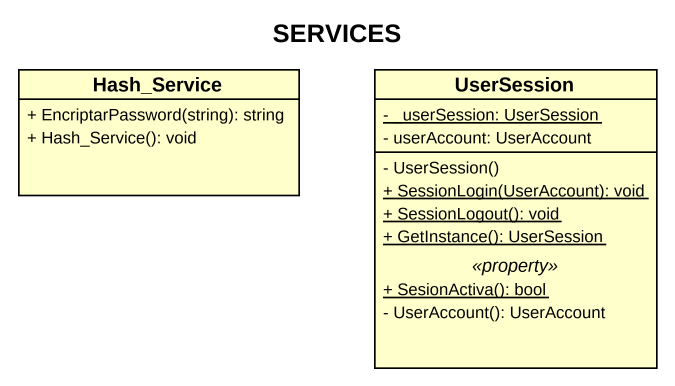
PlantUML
@startuml
title SERVICES
hide circle
hide empty members
skinparam classAttributeIconSize 0
class Hash_Service {
  + EncriptarPassword(string): string
  + Hash_Service(): void
}
class UserSession {
  {static} - _userSession: UserSession
  - userAccount: UserAccount
  --
  - UserSession()
  {static} + SessionLogin(UserAccount): void
  {static} + SessionLogout(): void
  {static} + GetInstance(): UserSession
  .. <<property>> ..
  {static} + SesionActiva(): bool
  - UserAccount(): UserAccount
}
@enduml
